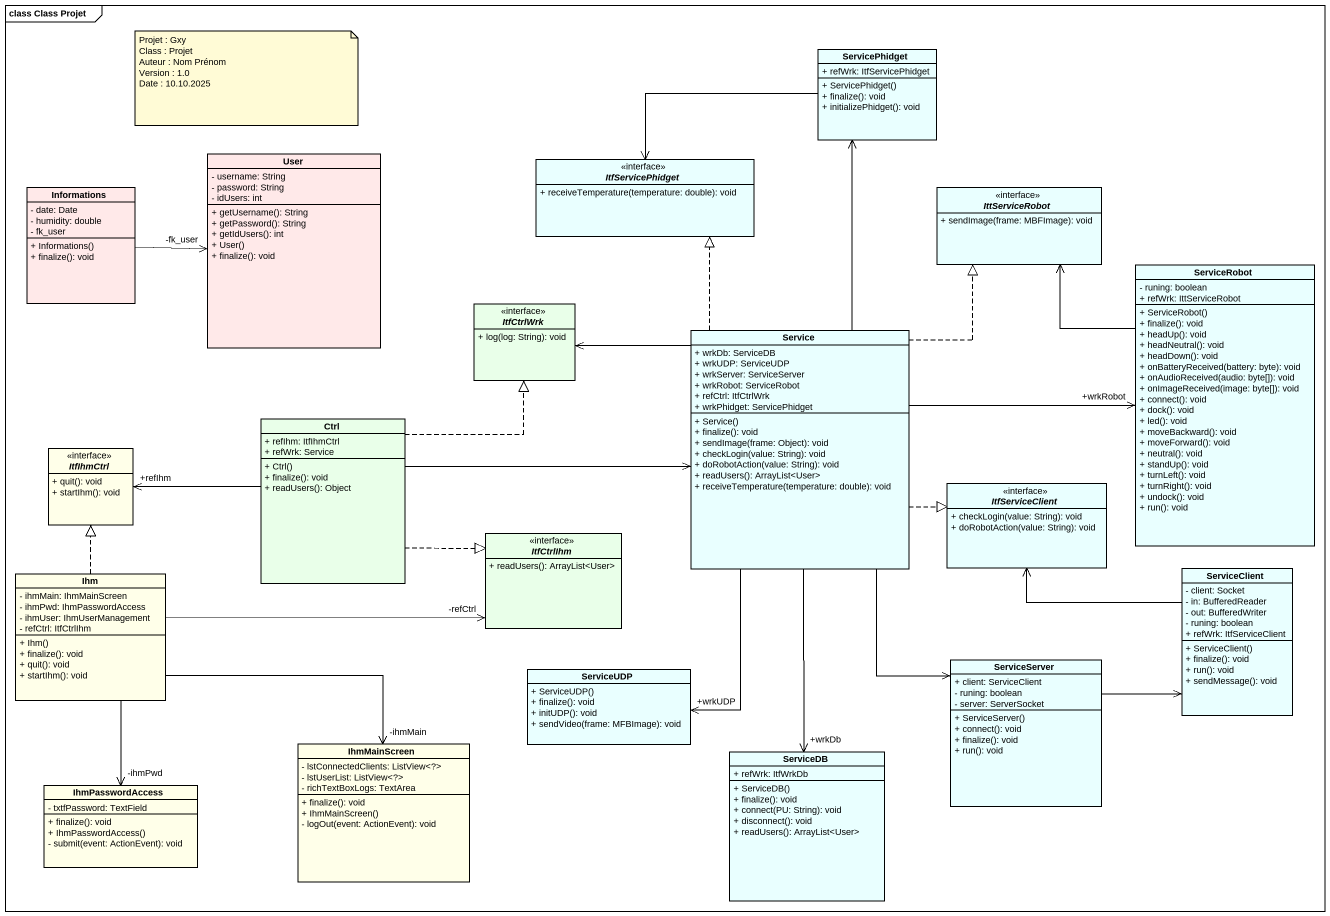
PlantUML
@startuml
mainframe class Class Projet
hide circle
hide empty members
skinparam classAttributeIconSize 0
class ServicePhidget #E9FFFF {
  + refWrk: ItfServicePhidget
  + ServicePhidget()
  + finalize(): void
  + initializePhidget(): void
}
class Informations #FFE9E9 {
  - date: Date
  - humidity: double
  - fk_user
  + Informations()
  + finalize(): void
}
class User #FFE9E9 {
  - username: String
  - password: String
  - idUsers: int
  + getUsername(): String
  + getPassword(): String
  + getIdUsers(): int
  + User()
  + finalize(): void
}
interface ItfServicePhidget <<interface>> #E9FFFF {
  + receiveTemperature(temperature: double): void
}
interface IttServiceRobot <<interface>> #E9FFFF {
  + sendImage(frame: MBFImage): void
}
class ServiceRobot #E9FFFF {
  - runing: boolean
  + refWrk: IttServiceRobot
  + ServiceRobot()
  + finalize(): void
  + headUp(): void
  + headNeutral(): void
  + headDown(): void
  + onBatteryReceived(battery: byte): void
  + onAudioReceived(audio: byte[]): void
  + onImageReceived(image: byte[]): void
  + connect(): void
  + dock(): void
  + led(): void
  + moveBackward(): void
  + moveForward(): void
  + neutral(): void
  + standUp(): void
  + turnLeft(): void
  + turnRight(): void
  + undock(): void
  + run(): void
}
interface ItfCtrlWrk #E9FFE9 {
  + log(log: String): void
}
class Service #E9FFFF {
  + wrkDb: ServiceDB
  + wrkUDP: ServiceUDP
  + wrkServer: ServiceServer
  + wrkRobot: ServiceRobot
  + refCtrl: ItfCtrlWrk
  + wrkPhidget: ServicePhidget
  + Service()
  + finalize(): void
  + sendImage(frame: Object): void
  + checkLogin(value: String): void
  + doRobotAction(value: String): void
  + readUsers(): ArrayList<User>
  + receiveTemperature(temperature: double): void
}
class Ctrl #E9FFE9 {
  + refIhm: ItfIhmCtrl
  + refWrk: Service
  + Ctrl()
  + finalize(): void
  + readUsers(): Object
}
interface ItfIhmCtrl #FFFFE9 {
  + quit(): void
  + startIhm(): void
}
interface ItfServiceClient <<interface>> #E9FFFF {
  + checkLogin(value: String): void
  + doRobotAction(value: String): void
}
interface ItfCtrlIhm #E9FFE9 {
  + readUsers(): ArrayList<User>
}
class Ihm #FFFFE9 {
  - ihmMain: IhmMainScreen
  - ihmPwd: IhmPasswordAccess
  - ihmUser: IhmUserManagement
  - refCtrl: ItfCtrlIhm
  + Ihm()
  + finalize(): void
  + quit(): void
  + startIhm(): void
}
class ServiceClient #E9FFFF {
  - client: Socket
  - in: BufferedReader
  - out: BufferedWriter
  - runing: boolean
  + refWrk: ItfServiceClient
  + ServiceClient()
  + finalize(): void
  + run(): void
  + sendMessage(): void
}
class ServiceUDP #E9FFFF {
  + ServiceUDP()
  + finalize(): void
  + initUDP(): void
  + sendVideo(frame: MFBImage): void
}
class ServiceServer #E9FFFF {
  + client: ServiceClient
  - runing: boolean
  - server: ServerSocket
  + ServiceServer()
  + connect(): void
  + finalize(): void
  + run(): void
}
class IhmMainScreen #FFFFE9 {
  - lstConnectedClients: ListView<?>
  - lstUserList: ListView<?>
  - richTextBoxLogs: TextArea
  + finalize(): void
  + IhmMainScreen()
  - logOut(event: ActionEvent): void
}
class ServiceDB #E9FFFF {
  + refWrk: ItfWrkDb
  + ServiceDB()
  + finalize(): void
  + connect(PU: String): void
  + disconnect(): void
  + readUsers(): ArrayList<User>
}
class IhmPasswordAccess #FFFFE9 {
  - txtfPassword: TextField
  + finalize(): void
  + IhmPasswordAccess()
  - submit(event: ActionEvent): void
}
ServicePhidget -left-> ItfServicePhidget
Informations -right-> "-fk_user" User
ServiceRobot -up-> IttServiceRobot
Service -up-> ServicePhidget
Service .up.|> ItfServicePhidget
Service .up.|> IttServiceRobot
Service -right-> "+wrkRobot" ServiceRobot
Service -left-> ItfCtrlWrk
Service .right.|> ItfServiceClient
Service --> "+wrkUDP" ServiceUDP
Service --> ServiceServer
Service --> "+wrkDb" ServiceDB
Ctrl .up.|> ItfCtrlWrk
Ctrl -right-> Service
Ctrl -left-> "+refIhm" ItfIhmCtrl
Ctrl .right.|> ItfCtrlIhm
Ihm .up.|> ItfIhmCtrl
Ihm -right-> "-refCtrl" ItfCtrlIhm
Ihm --> "-ihmMain" IhmMainScreen
Ihm --> "-ihmPwd" IhmPasswordAccess
ServiceClient -left-> ItfServiceClient
ServiceServer -right-> ServiceClient
note as N1
  Projet : Gxy
  Class : Projet
  Auteur : Nom Prénom
  Version : 1.0
  Date : 10.10.2025
end note
@enduml
